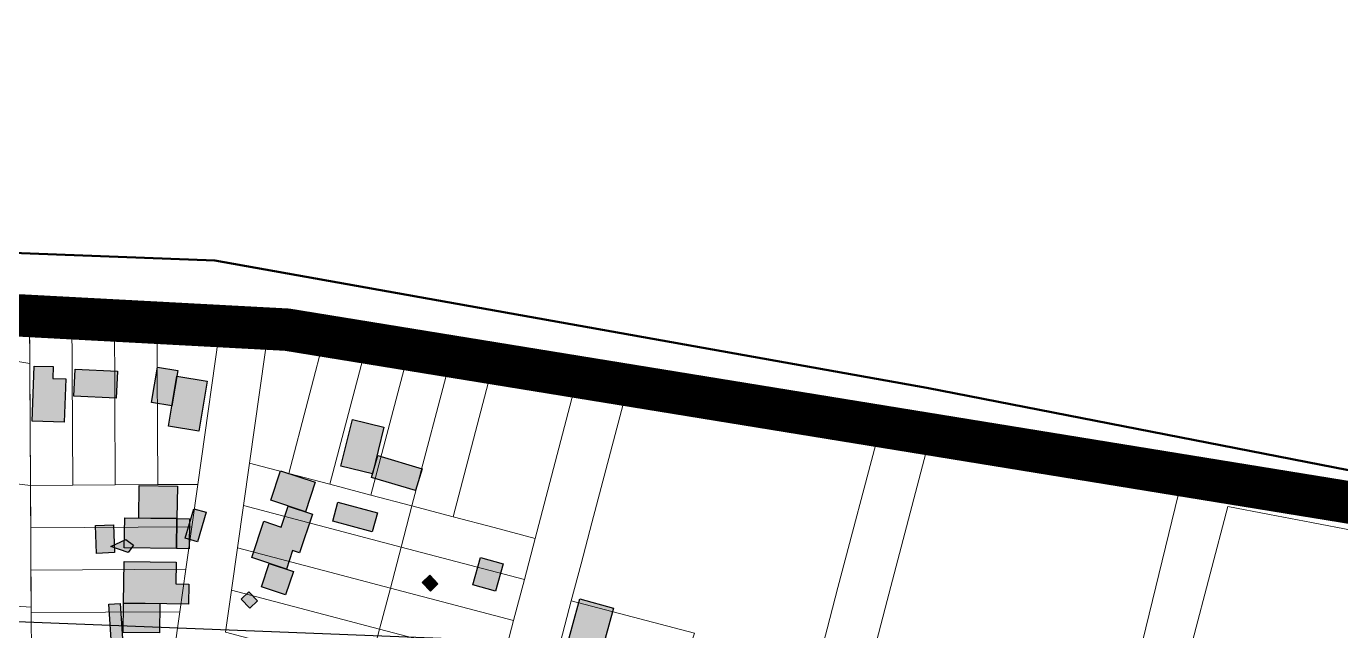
# Model space of a CAD drawing. Header units: millimetres. Extents: x -71 to 10084, y -63 to 6230.
# Drawn here: x 5849.2 to 6159.1, y 3784.3 to 3926.7 of the extents above; entities that cross this region are included whole.
import ezdxf

# ---------------------------------------------------------------- set-up
doc = ezdxf.new("R2010")
doc.units = ezdxf.units.MM
doc.layers.add('0 Límite subáreas', color=1, linetype='Continuous')
doc.layers.add('Edificaciones Pilar', color=50, linetype='Continuous')
doc.layers.add('01. Manzanas Esc. Urbana', color=254, linetype='Continuous', lineweight=5, true_color=0xcccccc)
doc.layers.add('01. Parcelas Esc. Urbana', color=8, linetype='Continuous', lineweight=5, true_color=0x808080)
doc.layers.add('01. Radios urbanos Esc. Urbana', color=1, linetype='Continuous', true_color=0xff0000)
doc.layers.add('03. Vias Terciarias', color=252, linetype='Continuous', lineweight=50)

msp = doc.modelspace()

# ---------------------------------------------------------------- hatches: boundary and pattern name
at = {"layer": 'Edificaciones Pilar', "transparency": 33554559}
for points in [[(5858.53, 3843.63), (5858.19, 3833.41), (5850.64, 3833.67), (5851.08, 3846.64), (5855.58, 3846.49), (5855.48, 3843.73), (5858.53, 3843.63)], [(5870.4, 3839.06), (5860.47, 3839.56), (5860.79, 3845.91), (5870.72, 3845.41), (5870.4, 3839.06)], [(5884.95, 3845.56), (5883.55, 3837.25), (5878.73, 3838.06), (5880.13, 3846.37), (5884.95, 3845.56)], [(5889.87, 3831.25), (5882.75, 3832.44), (5884.73, 3844.27), (5891.86, 3843.07), (5889.87, 3831.25)], [(5930.86, 3821.22), (5923.41, 3823.04), (5926.1, 3834.07), (5933.55, 3832.25), (5930.86, 3821.22)], [(5940.97, 3817.27), (5930.57, 3820.38), (5932.1, 3825.52), (5942.51, 3822.41), (5940.97, 3817.27)], [(5915.02, 3812.29), (5906.85, 3815.01), (5909.16, 3821.96), (5917.33, 3819.24), (5915.02, 3812.29)], [(5884.73, 3810.69), (5875.73, 3810.82), (5875.84, 3818.45), (5884.85, 3818.32), (5884.73, 3810.69)], [(5930.8, 3807.57), (5921.49, 3810.11), (5922.7, 3814.57), (5932.01, 3812.04), (5930.8, 3807.57)], [(5891.62, 3812.17), (5889.6, 3805.21), (5886.72, 3806.05), (5888.74, 3813.01), (5891.62, 3812.17)], [(5910.53, 3798.79), (5902.36, 3801.51), (5905.19, 3810.04), (5909.34, 3808.66), (5910.98, 3813.63), (5916.66, 3811.74), (5913.61, 3802.58), (5911.97, 3803.13), (5910.53, 3798.79)], [(5870.01, 3802.65), (5865.75, 3802.49), (5865.51, 3809.04), (5869.76, 3809.2), (5870.01, 3802.65)], [(5884.63, 3803.6), (5872.33, 3803.78), (5872.43, 3810.87), (5884.73, 3810.69), (5884.63, 3803.6)], [(5887.64, 3803.56), (5884.63, 3803.6), (5884.73, 3810.69), (5887.74, 3810.65), (5887.64, 3803.56)], [(5873.24, 3802.71), (5869.14, 3804.11), (5872.7, 3805.76), (5874.51, 3804.38), (5873.24, 3802.71)], [(5887.45, 3790.55), (5872.14, 3790.77), (5872.28, 3800.57), (5884.58, 3800.39), (5884.51, 3795.29), (5887.52, 3795.25), (5887.45, 3790.55)], [(5910.33, 3792.7), (5904.65, 3794.59), (5906.5, 3800.13), (5912.18, 3798.24), (5910.33, 3792.7)], [(5959.83, 3793.61), (5954.52, 3795.1), (5956.32, 3801.52), (5961.63, 3800.03), (5959.83, 3793.61)], [(5944.49, 3793.61), (5942.55, 3795.65), (5944.33, 3797.35), (5946.28, 3795.31), (5944.49, 3793.61)], [(5901.92, 3789.55), (5899.85, 3791.67), (5901.66, 3793.44), (5903.73, 3791.32), (5901.92, 3789.55)], [(5872.06, 3780.02), (5869.38, 3779.85), (5868.69, 3790.53), (5871.37, 3790.7), (5872.06, 3780.02)], [(5880.62, 3783.72), (5872.04, 3783.84), (5872.14, 3790.77), (5880.72, 3790.65), (5880.62, 3783.72)], [(5987.66, 3789.56), (5982.2, 3769.81), (5974.27, 3772), (5979.72, 3791.75), (5987.66, 3789.56)]]:
    msp.add_hatch(color=256, dxfattribs=at).paths.add_polyline_path(points, flags=0)

# ---------------------------------------------------------------- linework, layer by layer
at = {"layer": '0 Límite subáreas', "linetype": 'Continuous'}
msp.add_lwpolyline([(6291.82, 3581.59), (6222.76, 3374.1), (6103.31, 2706.91), (5956.01, 2708.42), (5949.06, 2531.45), (5375.81, 2553.95), (5424.84, 3802.99), (6299.16, 3768.67)], close=True, dxfattribs=at)
at = {"layer": '01. Manzanas Esc. Urbana', "linetype": 'Continuous', "flags": 128}
for points in [[(5850.44, 3778.52), (5850.38, 3788.52), (5850.38, 3789.82), (5850.33, 3798.52), (5850.27, 3808.52), (5850.22, 3818.52), (5850.05, 3847.22), (5849.99, 3858.52), (5849.99, 3858.52), (5859.99, 3858.71), (5869.99, 3858.89), (5879.99, 3859.08), (5895.42, 3859.39), (5889.66, 3818.74), (5888.24, 3808.73), (5886.83, 3798.73), (5885.41, 3788.72), (5883.99, 3778.71)], [(5896.18, 3783.88), (5897.59, 3793.84), (5899, 3803.8), (5900.41, 3813.76), (5901.84, 3823.74), (5906.72, 3858.19), (5920.08, 3855.53), (5929.94, 3853.57), (5939.79, 3851.61), (5949.62, 3849.67), (5959.48, 3847.71), (5959.48, 3847.71), (5969.34, 3845.75), (5979.12, 3843.81), (5969.19, 3806.02), (5966.65, 3796.33), (5964.11, 3786.68), (5961.57, 3776.99)], [(5837.32, 3849.35), (5850.05, 3847.22), (5850.05, 3847.22), (5850.22, 3818.52), (5850.38, 3789.82), (5838.27, 3790.6)], [(5975.17, 3781.61), (5977.71, 3791.3), (5980, 3799.99), (5982.54, 3809.68), (5990.22, 3838.83), (6000.21, 3837.51), (6010.2, 3836.2), (6020.19, 3834.88), (6030.18, 3833.56), (6030.18, 3833.56), (6040.17, 3832.25), (6050.16, 3830.93), (6040.57, 3794.41), (6038.03, 3784.72), (6035.49, 3775.08)], [(6049.64, 3781.71), (6052.18, 3791.36), (6061.78, 3827.87), (6071.58, 3825.84), (6081.4, 3823.79), (6091.2, 3821.75), (6097.1, 3820.53), (6097.27, 3821.38), (6101.22, 3820.58), (6111.04, 3818.52), (6120.84, 3816.49), (6120.84, 3816.49), (6110.88, 3775.62)], [(6160.06, 3681.85), (6157.23, 3671.25), (6149.44, 3642.27), (6139.76, 3644.72), (6130.15, 3647.16), (6120.38, 3649.64), (6110.66, 3652.09), (6100.98, 3654.54), (6091.28, 3657.01), (6098.91, 3685.99), (6101.72, 3696.65), (6104.51, 3707.29), (6107.29, 3717.93), (6110.1, 3728.59), (6112.92, 3739.21), (6115.71, 3749.85), (6118.49, 3760.49), (6121.31, 3771.1), (6124.12, 3781.77), (6132.48, 3813.57), (6142.3, 3811.67), (6152.17, 3809.78), (6162, 3807.89)]]:
    msp.add_lwpolyline(points, dxfattribs=at)
at = {"layer": '01. Parcelas Esc. Urbana', "linetype": 'Continuous', "flags": 128}
for points in [[(5849.99, 3858.52), (5859.99, 3858.71), (5860.22, 3818.58), (5850.22, 3818.52), (5849.99, 3858.52)], [(5849.99, 3858.52), (5859.99, 3858.71), (5860.22, 3818.58), (5850.22, 3818.52), (5849.99, 3858.52)], [(5859.99, 3858.71), (5869.99, 3858.89), (5870.22, 3818.63), (5860.22, 3818.58), (5859.99, 3858.71)], [(5859.99, 3858.71), (5869.99, 3858.89), (5870.22, 3818.63), (5860.22, 3818.58), (5859.99, 3858.71)], [(5869.99, 3858.89), (5879.99, 3859.08), (5880.21, 3818.69), (5870.22, 3818.63), (5869.99, 3858.89)], [(5869.99, 3858.89), (5879.99, 3859.08), (5880.21, 3818.69), (5870.22, 3818.63), (5869.99, 3858.89)], [(5879.99, 3859.08), (5895.42, 3859.39), (5889.66, 3818.74), (5880.21, 3818.69), (5879.99, 3859.08)], [(5879.99, 3859.08), (5895.42, 3859.39), (5889.66, 3818.74), (5880.21, 3818.69), (5879.99, 3859.08)], [(5901.84, 3823.74), (5906.72, 3858.19), (5920.08, 3855.53), (5911.09, 3821.3), (5901.84, 3823.74)], [(5901.84, 3823.74), (5906.72, 3858.19), (5920.08, 3855.53), (5911.09, 3821.3), (5901.84, 3823.74)], [(5901.84, 3823.74), (5906.72, 3858.19), (5920.08, 3855.53), (5911.09, 3821.3), (5901.84, 3823.74)], [(5911.09, 3821.3), (5920.08, 3855.53), (5929.94, 3853.57), (5920.78, 3818.76), (5911.09, 3821.3)], [(5911.09, 3821.3), (5920.08, 3855.53), (5929.94, 3853.57), (5920.78, 3818.76), (5911.09, 3821.3)], [(5911.09, 3821.3), (5920.08, 3855.53), (5929.94, 3853.57), (5920.78, 3818.76), (5911.09, 3821.3)], [(5920.78, 3818.76), (5929.94, 3853.57), (5939.79, 3851.61), (5930.47, 3816.22), (5920.78, 3818.76)], [(5920.78, 3818.76), (5929.94, 3853.57), (5939.79, 3851.61), (5930.47, 3816.22), (5920.78, 3818.76)], [(5920.78, 3818.76), (5929.94, 3853.57), (5939.79, 3851.61), (5930.47, 3816.22), (5920.78, 3818.76)], [(5930.47, 3816.22), (5939.79, 3851.61), (5949.62, 3849.67), (5940.14, 3813.66), (5930.47, 3816.22)], [(5930.47, 3816.22), (5939.79, 3851.61), (5949.62, 3849.67), (5940.14, 3813.66), (5930.47, 3816.22)], [(5930.47, 3816.22), (5939.79, 3851.61), (5949.62, 3849.67), (5940.14, 3813.66), (5930.47, 3816.22)], [(5850.05, 3847.22), (5850.22, 3818.52), (5837.79, 3819.96), (5837.32, 3849.35), (5850.05, 3847.22)], [(5850.05, 3847.22), (5850.22, 3818.52), (5837.79, 3819.96), (5837.32, 3849.35), (5850.05, 3847.22)], [(5850.05, 3847.22), (5850.22, 3818.52), (5837.79, 3819.96), (5837.32, 3849.35), (5850.05, 3847.22)], [(5949.62, 3849.67), (5959.48, 3847.71), (5949.86, 3811.1), (5940.14, 3813.66), (5949.62, 3849.67)], [(5949.62, 3849.67), (5959.48, 3847.71), (5949.86, 3811.1), (5940.14, 3813.66), (5949.62, 3849.67)], [(5949.62, 3849.67), (5959.48, 3847.71), (5949.86, 3811.1), (5940.14, 3813.66), (5949.62, 3849.67)], [(5900.41, 3813.76), (5901.84, 3823.74), (5911.09, 3821.3), (5920.78, 3818.76), (5930.47, 3816.22), (5940.14, 3813.66), (5937.6, 3803.97), (5900.41, 3813.76)], [(5900.41, 3813.76), (5901.84, 3823.74), (5911.09, 3821.3), (5920.78, 3818.76), (5930.47, 3816.22), (5940.14, 3813.66), (5937.6, 3803.97), (5900.41, 3813.76)], [(5900.41, 3813.76), (5901.84, 3823.74), (5911.09, 3821.3), (5920.78, 3818.76), (5930.47, 3816.22), (5940.14, 3813.66), (5937.6, 3803.97), (5900.41, 3813.76)], [(5838.27, 3790.6), (5837.79, 3819.96), (5850.22, 3818.52), (5850.38, 3789.82), (5838.27, 3790.6)], [(5838.27, 3790.6), (5837.79, 3819.96), (5850.22, 3818.52), (5850.38, 3789.82), (5838.27, 3790.6)], [(5838.27, 3790.6), (5837.79, 3819.96), (5850.22, 3818.52), (5850.38, 3789.82), (5838.27, 3790.6)], [(5889.66, 3818.74), (5888.24, 3808.73), (5850.27, 3808.52), (5850.22, 3818.52), (5860.22, 3818.58), (5870.22, 3818.63), (5880.21, 3818.69), (5889.66, 3818.74)], [(5889.66, 3818.74), (5888.24, 3808.73), (5850.27, 3808.52), (5850.22, 3818.52), (5860.22, 3818.58), (5870.22, 3818.63), (5880.21, 3818.69), (5889.66, 3818.74)], [(5899, 3803.8), (5900.41, 3813.76), (5937.6, 3803.97), (5935.06, 3794.32), (5899, 3803.8)], [(5899, 3803.8), (5900.41, 3813.76), (5937.6, 3803.97), (5935.06, 3794.32), (5899, 3803.8)], [(5899, 3803.8), (5900.41, 3813.76), (5937.6, 3803.97), (5935.06, 3794.32), (5899, 3803.8)], [(5937.6, 3803.97), (5940.14, 3813.66), (5949.86, 3811.1), (5959.55, 3808.56), (5969.19, 3806.02), (5966.65, 3796.33), (5937.6, 3803.97)], [(5937.6, 3803.97), (5940.14, 3813.66), (5949.86, 3811.1), (5959.55, 3808.56), (5969.19, 3806.02), (5966.65, 3796.33), (5937.6, 3803.97)], [(5937.6, 3803.97), (5940.14, 3813.66), (5949.86, 3811.1), (5959.55, 3808.56), (5969.19, 3806.02), (5966.65, 3796.33), (5937.6, 3803.97)], [(5888.24, 3808.73), (5886.83, 3798.73), (5850.33, 3798.52), (5850.27, 3808.52), (5888.24, 3808.73)], [(5888.24, 3808.73), (5886.83, 3798.73), (5850.33, 3798.52), (5850.27, 3808.52), (5888.24, 3808.73)], [(5899, 3803.8), (5935.06, 3794.32), (5932.52, 3784.63), (5897.59, 3793.84), (5899, 3803.8)], [(5899, 3803.8), (5935.06, 3794.32), (5932.52, 3784.63), (5897.59, 3793.84), (5899, 3803.8)], [(5899, 3803.8), (5935.06, 3794.32), (5932.52, 3784.63), (5897.59, 3793.84), (5899, 3803.8)], [(5937.6, 3803.97), (5966.65, 3796.33), (5964.11, 3786.68), (5935.06, 3794.32), (5937.6, 3803.97)], [(5937.6, 3803.97), (5966.65, 3796.33), (5964.11, 3786.68), (5935.06, 3794.32), (5937.6, 3803.97)], [(5937.6, 3803.97), (5966.65, 3796.33), (5964.11, 3786.68), (5935.06, 3794.32), (5937.6, 3803.97)], [(5886.83, 3798.73), (5885.41, 3788.72), (5850.38, 3788.52), (5850.33, 3798.52), (5886.83, 3798.73)], [(5886.83, 3798.73), (5885.41, 3788.72), (5850.38, 3788.52), (5850.33, 3798.52), (5886.83, 3798.73)], [(5896.18, 3783.88), (5897.59, 3793.84), (5932.52, 3784.63), (5929.97, 3774.99), (5896.18, 3783.88)], [(5896.18, 3783.88), (5897.59, 3793.84), (5932.52, 3784.63), (5929.97, 3774.99), (5896.18, 3783.88)], [(5896.18, 3783.88), (5897.59, 3793.84), (5932.52, 3784.63), (5929.97, 3774.99), (5896.18, 3783.88)], [(5932.52, 3784.63), (5935.06, 3794.32), (5964.11, 3786.68), (5961.57, 3776.99), (5932.52, 3784.63)], [(5932.52, 3784.63), (5935.06, 3794.32), (5964.11, 3786.68), (5961.57, 3776.99), (5932.52, 3784.63)], [(5932.52, 3784.63), (5935.06, 3794.32), (5964.11, 3786.68), (5961.57, 3776.99), (5932.52, 3784.63)], [(6006.75, 3783.7), (6006.44, 3782.72), (6003.9, 3773.03), (5975.17, 3781.61), (5977.71, 3791.3), (6006.75, 3783.7)], [(6006.75, 3783.7), (6006.44, 3782.72), (6003.9, 3773.03), (5975.17, 3781.61), (5977.71, 3791.3), (6006.75, 3783.7)], [(6006.75, 3783.7), (6006.44, 3782.72), (6003.9, 3773.03), (5975.17, 3781.61), (5977.71, 3791.3), (6006.75, 3783.7)], [(5885.41, 3788.72), (5883.99, 3778.71), (5850.44, 3778.52), (5850.38, 3788.52), (5885.41, 3788.72)], [(5885.41, 3788.72), (5883.99, 3778.71), (5850.44, 3778.52), (5850.38, 3788.52), (5885.41, 3788.72)], [(5929.97, 3774.99), (5932.52, 3784.63), (5961.57, 3776.99), (5959.03, 3767.3), (5929.97, 3774.99)], [(5929.97, 3774.99), (5932.52, 3784.63), (5961.57, 3776.99), (5959.03, 3767.3), (5929.97, 3774.99)], [(5929.97, 3774.99), (5932.52, 3784.63), (5961.57, 3776.99), (5959.03, 3767.3), (5929.97, 3774.99)]]:
    msp.add_lwpolyline(points, close=True, dxfattribs=at)
at = {"layer": '01. Radios urbanos Esc. Urbana', "linetype": 'Continuous', "const_width": 10, "flags": 128}
msp.add_lwpolyline([(5614.73, 3941.35), (5694.97, 3914.14), (5759.45, 3863.26), (5910.7, 3855.21), (6187.73, 3810.15), (6266.74, 3785.02), (6448, 3715.58), (6774.61, 3502.7), (6829.69, 3450.77), (6868.13, 3425.86), (6917.25, 3369.89), (6945.46, 3320.57), (7074.48, 3178.84), (7149.8, 2980.27), (7207.84, 2860.28), (7219.6, 2833.4), (7239.12, 2811.13), (7270.91, 2744.9)], dxfattribs=at)
at = {"layer": '03. Vias Terciarias', "linetype": 'Continuous'}
msp.add_lwpolyline([(4590.46, 4950.83), (4671.89, 4776.2), (4710.84, 4695.56), (4732.14, 4669.35), (4851.96, 4398.19), (4915.77, 4270.22), (4964.62, 4154.11), (4972.79, 4133.9), (5011.7, 4102.75), (5035.58, 4130.94), (5110.11, 4056.57), (5281.99, 3958.27), (5348.9, 3943.99), (5381.11, 3935.98), (5455.6, 3897.47), (5568.96, 3868.89), (5721.51, 3878.01), (5893.69, 3871.54), (6061.55, 3841.54), (6190.67, 3816.31), (6267.65, 3795.65), (6420.16, 3727.81), (6597.61, 3613.4)], dxfattribs=at)
at = {"layer": 'Edificaciones Pilar', "linetype": 'Continuous', "flags": 128}
for points in [[(5858.53, 3843.63), (5858.19, 3833.41), (5850.64, 3833.67), (5851.08, 3846.64), (5855.58, 3846.49), (5855.48, 3843.73), (5858.53, 3843.63)], [(5870.4, 3839.06), (5860.47, 3839.56), (5860.79, 3845.91), (5870.72, 3845.41), (5870.4, 3839.06)], [(5884.95, 3845.56), (5883.55, 3837.25), (5878.73, 3838.06), (5880.13, 3846.37), (5884.95, 3845.56)], [(5889.87, 3831.25), (5882.75, 3832.44), (5884.73, 3844.27), (5891.86, 3843.07), (5889.87, 3831.25)], [(5930.86, 3821.22), (5923.41, 3823.04), (5926.1, 3834.07), (5933.55, 3832.25), (5930.86, 3821.22)], [(5940.97, 3817.27), (5930.57, 3820.38), (5932.1, 3825.52), (5942.51, 3822.41), (5940.97, 3817.27)], [(5915.02, 3812.29), (5906.85, 3815.01), (5909.16, 3821.96), (5917.33, 3819.24), (5915.02, 3812.29)], [(5884.73, 3810.69), (5875.73, 3810.82), (5875.84, 3818.45), (5884.85, 3818.32), (5884.73, 3810.69)], [(5930.8, 3807.57), (5921.49, 3810.11), (5922.7, 3814.57), (5932.01, 3812.04), (5930.8, 3807.57)], [(5891.62, 3812.17), (5889.6, 3805.21), (5886.72, 3806.05), (5888.74, 3813.01), (5891.62, 3812.17)], [(5910.53, 3798.79), (5902.36, 3801.51), (5905.19, 3810.04), (5909.34, 3808.66), (5910.98, 3813.63), (5916.66, 3811.74), (5913.61, 3802.58), (5911.97, 3803.13), (5910.53, 3798.79)], [(5870.01, 3802.65), (5865.75, 3802.49), (5865.51, 3809.04), (5869.76, 3809.2), (5870.01, 3802.65)], [(5884.63, 3803.6), (5872.33, 3803.78), (5872.43, 3810.87), (5884.73, 3810.69), (5884.63, 3803.6)], [(5887.64, 3803.56), (5884.63, 3803.6), (5884.73, 3810.69), (5887.74, 3810.65), (5887.64, 3803.56)], [(5873.24, 3802.71), (5869.14, 3804.11), (5872.7, 3805.76), (5874.51, 3804.38), (5873.24, 3802.71)], [(5887.45, 3790.55), (5872.14, 3790.77), (5872.28, 3800.57), (5884.58, 3800.39), (5884.51, 3795.29), (5887.52, 3795.25), (5887.45, 3790.55)], [(5910.33, 3792.7), (5904.65, 3794.59), (5906.5, 3800.13), (5912.18, 3798.24), (5910.33, 3792.7)], [(5959.83, 3793.61), (5954.52, 3795.1), (5956.32, 3801.52), (5961.63, 3800.03), (5959.83, 3793.61)], [(5944.49, 3793.61), (5942.55, 3795.65), (5944.33, 3797.35), (5946.28, 3795.31), (5944.49, 3793.61)], [(5901.92, 3789.55), (5899.85, 3791.67), (5901.66, 3793.44), (5903.73, 3791.32), (5901.92, 3789.55)], [(5872.06, 3780.02), (5869.38, 3779.85), (5868.69, 3790.53), (5871.37, 3790.7), (5872.06, 3780.02)], [(5880.62, 3783.72), (5872.04, 3783.84), (5872.14, 3790.77), (5880.72, 3790.65), (5880.62, 3783.72)], [(5987.66, 3789.56), (5982.2, 3769.81), (5974.27, 3772), (5979.72, 3791.75), (5987.66, 3789.56)]]:
    msp.add_lwpolyline(points, close=True, dxfattribs=at)

doc.saveas('drawing.dxf')
